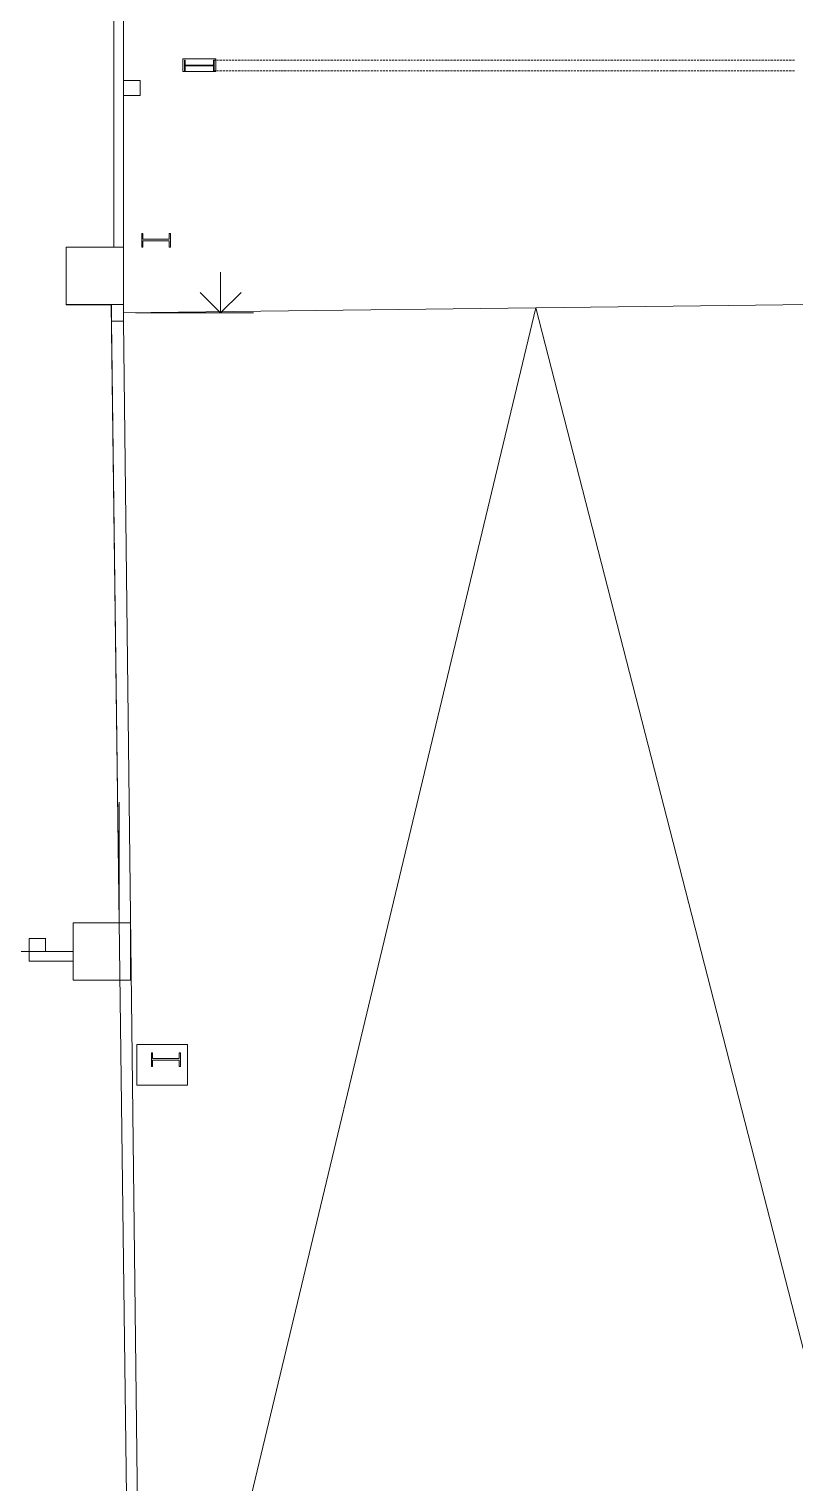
# Model space of a CAD drawing. Header units: millimetres. Extents: x -1039 to -616, y 378 to 719.
# Drawn here: x -792.42 to -781.84, y 413.6 to 433.69 of the extents above; entities that cross this region are included whole.
import ezdxf

# ---------------------------------------------------------------- set-up
doc = ezdxf.new("R2010")
doc.units = ezdxf.units.MM
for name, color, linetype, true_color in [('PDF_0', 8, 'CONTINUOUS', 0x767676), ('PDF_E-Estructura B', 9, 'CONTINUOUS', 0xbababa), ('PDF_P-Cotas', 8, 'CONTINUOUS', 0x767676), ('PDF_P-Hatch TODO', 252, 'CONTINUOUS', 0x989898), ('PDF_P-Proyeccion', 252, 'CONTINUOUS', 0x989898)]:
    doc.layers.add(name, color=color, linetype=linetype, true_color=true_color)
for name, color, linetype in [('PDF_E-Estructura A', 7, 'CONTINUOUS'), ('PDF_P-Columnas concreto', 7, 'CONTINUOUS'), ('PDF_P-Muros Acabados', 7, 'CONTINUOUS'), ('PDF_P-Piso', 7, 'CONTINUOUS')]:
    doc.layers.add(name, color=color, linetype=linetype)

msp = doc.modelspace()

# ---------------------------------------------------------------- linework, layer by layer
at = {"layer": 'PDF_0', "lineweight": 0}
for points in [[(-789.777, 429.772), (-789.777, 430.337)], [(-789.494, 430.054), (-789.777, 429.772), (-790.059, 430.054)]]:
    msp.add_lwpolyline(points, dxfattribs=at)
at = {"layer": 'PDF_E-Estructura A', "lineweight": 5}
for points in [[(-790.47, 430.679), (-790.47, 430.871), (-790.488, 430.871), (-790.488, 430.789), (-790.853, 430.789), (-790.853, 430.871), (-790.867, 430.871), (-790.867, 430.679), (-790.853, 430.679), (-790.853, 430.766), (-790.488, 430.766), (-790.488, 430.679)], [(-790.333, 419.357), (-790.333, 419.549), (-790.351, 419.549), (-790.351, 419.467), (-790.716, 419.467), (-790.716, 419.549), (-790.73, 419.549), (-790.73, 419.357), (-790.716, 419.357), (-790.716, 419.444), (-790.351, 419.444), (-790.351, 419.357)]]:
    msp.add_lwpolyline(points, close=True, dxfattribs=at)
at = {"layer": 'PDF_E-Estructura B', "lineweight": 0}
for points in [[(-789.841, 433.109), (-789.841, 433.283), (-790.301, 433.283), (-790.301, 433.109)], [(-789.868, 433.119), (-789.868, 433.264), (-789.877, 433.264), (-789.877, 433.196), (-790.265, 433.196), (-790.265, 433.264), (-790.274, 433.264), (-790.274, 433.119), (-790.265, 433.119), (-790.265, 433.187), (-789.877, 433.187), (-789.877, 433.119)]]:
    msp.add_lwpolyline(points, close=True, dxfattribs=at)
at = {"layer": 'PDF_P-Columnas concreto', "lineweight": 5}
for points in [[(-791.117, 429.886), (-791.911, 429.886), (-791.911, 430.679), (-791.117, 430.679)], [(-791.022, 420.552), (-791.815, 420.552), (-791.815, 421.345), (-791.022, 421.345)]]:
    msp.add_lwpolyline(points, close=True, dxfattribs=at)
at = {"layer": 'PDF_P-Cotas', "lineweight": 0}
for points in [[(-791.254, 430.793), (-791.254, 432.325)], [(-790.953, 429.772), (-789.321, 429.772)], [(-791.181, 421.459), (-791.181, 423.01)]]:
    msp.add_lwpolyline(points, dxfattribs=at)
at = {"layer": 'PDF_P-Hatch TODO', "lineweight": 0}
msp.add_lwpolyline([(-814.26, 441.059), (-814.26, 430.679), (-813.932, 430.679), (-813.932, 429.883), (-814.397, 429.883), (-814.397, 421.343), (-813.932, 421.343), (-813.932, 420.947), (-791.813, 420.947), (-791.813, 421.343), (-791.181, 421.343), (-791.288, 429.883), (-791.913, 429.883), (-791.913, 430.679), (-791.252, 430.679), (-791.252, 441.059)], dxfattribs=at)
at = {"layer": 'PDF_P-Muros Acabados', "lineweight": 5}
for points in [[(-791.254, 430.679), (-791.254, 437.541), (-791.117, 437.541), (-791.117, 430.679)], [(-791.117, 432.777), (-790.889, 432.777), (-790.889, 432.982), (-791.117, 432.982)], [(-791.117, 429.658), (-790.73, 396.828), (-790.867, 396.828), (-791.286, 429.658)], [(-791.815, 420.812), (-792.421, 420.812), (-792.421, 421.127), (-792.193, 421.127)], [(-791.815, 420.949), (-792.198, 420.949), (-792.198, 421.127)]]:
    msp.add_lwpolyline(points, dxfattribs=at)
msp.add_lwpolyline([(-791.117, 429.886), (-791.117, 429.658), (-791.286, 429.658), (-791.286, 429.886)], close=True, dxfattribs=at)
at = {"layer": 'PDF_P-Piso', "lineweight": 5}
msp.add_lwpolyline([(-791.117, 429.772), (-779.727, 429.909)], dxfattribs=at)
for points in [[(-779.727, 407.676), (-790.73, 407.676), (-785.422, 429.84)], [(-790.233, 419.663), (-790.233, 419.098), (-790.935, 419.098), (-790.935, 419.663)]]:
    msp.add_lwpolyline(points, close=True, dxfattribs=at)
at = {"layer": 'PDF_P-Proyeccion', "lineweight": 0}
for points in [[(-789.845, 433.264), (-789.863, 433.264)], [(-789.804, 433.264), (-789.831, 433.264)], [(-789.759, 433.264), (-789.79, 433.264)], [(-789.718, 433.264), (-789.745, 433.264)], [(-789.676, 433.264), (-789.704, 433.264)], [(-789.631, 433.264), (-789.663, 433.264)], [(-789.59, 433.264), (-789.617, 433.264)], [(-789.549, 433.264), (-789.576, 433.264)], [(-789.503, 433.264), (-789.535, 433.264)], [(-789.462, 433.264), (-789.49, 433.264)], [(-789.421, 433.264), (-789.448, 433.264)], [(-789.376, 433.264), (-789.407, 433.264)], [(-789.334, 433.264), (-789.362, 433.264)], [(-789.293, 433.264), (-789.321, 433.264)], [(-789.248, 433.264), (-789.28, 433.264)], [(-789.207, 433.264), (-789.234, 433.264)], [(-789.166, 433.264), (-789.193, 433.264)], [(-789.12, 433.264), (-789.152, 433.264)], [(-789.079, 433.264), (-789.107, 433.264)], [(-789.038, 433.264), (-789.065, 433.264)], [(-788.993, 433.264), (-789.024, 433.264)], [(-788.951, 433.264), (-788.979, 433.264)], [(-788.91, 433.264), (-788.938, 433.264)], [(-788.865, 433.264), (-788.897, 433.264)], [(-788.824, 433.264), (-788.851, 433.264)], [(-788.783, 433.264), (-788.81, 433.264)], [(-788.737, 433.264), (-788.769, 433.264)], [(-788.696, 433.264), (-788.724, 433.264)], [(-788.655, 433.264), (-788.682, 433.264)], [(-788.61, 433.264), (-788.641, 433.264)], [(-788.568, 433.264), (-788.596, 433.264)], [(-788.527, 433.264), (-788.555, 433.264)], [(-788.482, 433.264), (-788.514, 433.264)], [(-788.441, 433.264), (-788.468, 433.264)], [(-788.4, 433.264), (-788.427, 433.264)], [(-788.354, 433.264), (-788.386, 433.264)], [(-788.313, 433.264), (-788.34, 433.264)], [(-788.272, 433.264), (-788.299, 433.264)], [(-788.226, 433.264), (-788.258, 433.264)], [(-788.185, 433.264), (-788.213, 433.264)], [(-788.144, 433.264), (-788.172, 433.264)], [(-788.099, 433.264), (-788.131, 433.264)], [(-788.058, 433.264), (-788.085, 433.264)], [(-788.017, 433.264), (-788.044, 433.264)], [(-787.976, 433.264), (-788.003, 433.264)], [(-787.93, 433.264), (-787.957, 433.264)], [(-787.889, 433.264), (-787.916, 433.264)], [(-787.848, 433.264), (-787.875, 433.264)], [(-787.802, 433.264), (-787.83, 433.264)], [(-787.761, 433.264), (-787.789, 433.264)], [(-787.72, 433.264), (-787.748, 433.264)], [(-787.675, 433.264), (-787.702, 433.264)], [(-787.634, 433.264), (-787.661, 433.264)], [(-787.593, 433.264), (-787.62, 433.264)], [(-787.547, 433.264), (-787.574, 433.264)], [(-787.506, 433.264), (-787.533, 433.264)], [(-787.465, 433.264), (-787.492, 433.264)], [(-787.419, 433.264), (-787.447, 433.264)], [(-787.378, 433.264), (-787.406, 433.264)], [(-787.337, 433.264), (-787.365, 433.264)], [(-787.292, 433.264), (-787.319, 433.264)], [(-787.251, 433.264), (-787.278, 433.264)], [(-787.21, 433.264), (-787.237, 433.264)], [(-787.164, 433.264), (-787.191, 433.264)], [(-787.123, 433.264), (-787.15, 433.264)], [(-787.082, 433.264), (-787.109, 433.264)], [(-787.036, 433.264), (-787.064, 433.264)], [(-786.995, 433.264), (-787.023, 433.264)], [(-786.954, 433.264), (-786.982, 433.264)], [(-786.909, 433.264), (-786.936, 433.264)], [(-786.868, 433.264), (-786.895, 433.264)], [(-786.827, 433.264), (-786.854, 433.264)], [(-786.781, 433.264), (-786.808, 433.264)], [(-786.74, 433.264), (-786.767, 433.264)], [(-786.699, 433.264), (-786.726, 433.264)], [(-786.653, 433.264), (-786.685, 433.264)], [(-786.612, 433.264), (-786.64, 433.264)], [(-786.571, 433.264), (-786.599, 433.264)], [(-786.526, 433.264), (-786.558, 433.264)], [(-786.485, 433.264), (-786.512, 433.264)], [(-786.444, 433.264), (-786.471, 433.264)], [(-786.398, 433.264), (-786.43, 433.264)], [(-786.357, 433.264), (-786.384, 433.264)], [(-786.316, 433.264), (-786.343, 433.264)], [(-786.27, 433.264), (-786.302, 433.264)], [(-786.229, 433.264), (-786.257, 433.264)], [(-786.188, 433.264), (-786.216, 433.264)], [(-786.143, 433.264), (-786.175, 433.264)], [(-786.102, 433.264), (-786.129, 433.264)], [(-786.061, 433.264), (-786.088, 433.264)], [(-786.015, 433.264), (-786.047, 433.264)], [(-785.974, 433.264), (-786.001, 433.264)], [(-785.933, 433.264), (-785.96, 433.264)], [(-785.887, 433.264), (-785.919, 433.264)], [(-785.846, 433.264), (-785.874, 433.264)], [(-785.805, 433.264), (-785.833, 433.264)], [(-785.76, 433.264), (-785.792, 433.264)], [(-785.719, 433.264), (-785.746, 433.264)], [(-785.678, 433.264), (-785.705, 433.264)], [(-785.632, 433.264), (-785.664, 433.264)], [(-785.591, 433.264), (-785.618, 433.264)], [(-785.55, 433.264), (-785.577, 433.264)], [(-785.504, 433.264), (-785.536, 433.264)], [(-785.463, 433.264), (-785.491, 433.264)], [(-785.422, 433.264), (-785.45, 433.264)], [(-785.377, 433.264), (-785.409, 433.264)], [(-785.336, 433.264), (-785.363, 433.264)], [(-785.295, 433.264), (-785.322, 433.264)], [(-785.249, 433.264), (-785.281, 433.264)], [(-785.208, 433.264), (-785.235, 433.264)], [(-785.167, 433.264), (-785.194, 433.264)], [(-785.121, 433.264), (-785.153, 433.264)], [(-785.08, 433.264), (-785.108, 433.264)], [(-785.039, 433.264), (-785.067, 433.264)], [(-784.994, 433.264), (-785.026, 433.264)], [(-784.953, 433.264), (-784.98, 433.264)], [(-784.912, 433.264), (-784.939, 433.264)], [(-784.866, 433.264), (-784.898, 433.264)], [(-784.825, 433.264), (-784.852, 433.264)], [(-784.784, 433.264), (-784.811, 433.264)], [(-784.738, 433.264), (-784.77, 433.264)], [(-784.697, 433.264), (-784.725, 433.264)], [(-784.656, 433.264), (-784.684, 433.264)], [(-784.611, 433.264), (-784.643, 433.264)], [(-784.57, 433.264), (-784.597, 433.264)], [(-784.529, 433.264), (-784.556, 433.264)], [(-784.483, 433.264), (-784.515, 433.264)], [(-784.442, 433.264), (-784.469, 433.264)], [(-784.401, 433.264), (-784.428, 433.264)], [(-784.355, 433.264), (-784.387, 433.264)], [(-784.314, 433.264), (-784.342, 433.264)], [(-784.273, 433.264), (-784.301, 433.264)], [(-784.228, 433.264), (-784.26, 433.264)], [(-784.187, 433.264), (-784.214, 433.264)], [(-784.146, 433.264), (-784.173, 433.264)], [(-784.105, 433.264), (-784.132, 433.264)], [(-784.059, 433.264), (-784.086, 433.264)], [(-784.018, 433.264), (-784.045, 433.264)], [(-783.977, 433.264), (-784.004, 433.264)], [(-783.931, 433.264), (-783.959, 433.264)], [(-783.89, 433.264), (-783.918, 433.264)], [(-783.849, 433.264), (-783.877, 433.264)], [(-783.804, 433.264), (-783.831, 433.264)], [(-783.763, 433.264), (-783.79, 433.264)], [(-783.722, 433.264), (-783.749, 433.264)], [(-783.676, 433.264), (-783.703, 433.264)], [(-783.635, 433.264), (-783.662, 433.264)], [(-783.594, 433.264), (-783.621, 433.264)], [(-783.548, 433.264), (-783.576, 433.264)], [(-783.507, 433.264), (-783.535, 433.264)], [(-783.466, 433.264), (-783.494, 433.264)], [(-783.421, 433.264), (-783.448, 433.264)], [(-783.38, 433.264), (-783.407, 433.264)], [(-783.339, 433.264), (-783.366, 433.264)], [(-783.293, 433.264), (-783.32, 433.264)], [(-783.252, 433.264), (-783.279, 433.264)], [(-783.211, 433.264), (-783.238, 433.264)], [(-783.165, 433.264), (-783.193, 433.264)], [(-783.124, 433.264), (-783.152, 433.264)], [(-783.083, 433.264), (-783.111, 433.264)], [(-783.038, 433.264), (-783.065, 433.264)], [(-782.997, 433.264), (-783.024, 433.264)], [(-782.956, 433.264), (-782.983, 433.264)], [(-782.91, 433.264), (-782.942, 433.264)], [(-782.869, 433.264), (-782.896, 433.264)], [(-782.828, 433.264), (-782.855, 433.264)], [(-782.782, 433.264), (-782.814, 433.264)], [(-782.741, 433.264), (-782.769, 433.264)], [(-782.7, 433.264), (-782.728, 433.264)], [(-782.655, 433.264), (-782.687, 433.264)], [(-782.614, 433.264), (-782.641, 433.264)], [(-782.573, 433.264), (-782.6, 433.264)], [(-782.527, 433.264), (-782.559, 433.264)], [(-782.486, 433.264), (-782.513, 433.264)], [(-782.445, 433.264), (-782.472, 433.264)], [(-782.399, 433.264), (-782.431, 433.264)], [(-782.358, 433.264), (-782.386, 433.264)], [(-782.317, 433.264), (-782.345, 433.264)], [(-782.272, 433.264), (-782.304, 433.264)], [(-782.231, 433.264), (-782.258, 433.264)], [(-782.19, 433.264), (-782.217, 433.264)], [(-782.144, 433.264), (-782.176, 433.264)], [(-782.103, 433.264), (-782.13, 433.264)], [(-782.062, 433.264), (-782.089, 433.264)], [(-782.016, 433.264), (-782.048, 433.264)], [(-781.975, 433.264), (-782.003, 433.264)], [(-781.934, 433.264), (-781.962, 433.264)], [(-781.889, 433.264), (-781.92, 433.264)], [(-781.848, 433.264), (-781.875, 433.264)], [(-789.845, 433.119), (-789.863, 433.119)], [(-789.804, 433.119), (-789.831, 433.119)], [(-789.759, 433.119), (-789.79, 433.119)], [(-789.718, 433.119), (-789.745, 433.119)], [(-789.676, 433.119), (-789.704, 433.119)], [(-789.631, 433.119), (-789.663, 433.119)], [(-789.59, 433.119), (-789.617, 433.119)], [(-789.549, 433.119), (-789.576, 433.119)], [(-789.503, 433.119), (-789.535, 433.119)], [(-789.462, 433.119), (-789.49, 433.119)], [(-789.421, 433.119), (-789.448, 433.119)], [(-789.376, 433.119), (-789.407, 433.119)], [(-789.334, 433.119), (-789.362, 433.119)], [(-789.293, 433.119), (-789.321, 433.119)], [(-789.248, 433.119), (-789.28, 433.119)], [(-789.207, 433.119), (-789.234, 433.119)], [(-789.166, 433.119), (-789.193, 433.119)], [(-789.12, 433.119), (-789.152, 433.119)], [(-789.079, 433.119), (-789.107, 433.119)], [(-789.038, 433.119), (-789.065, 433.119)], [(-788.993, 433.119), (-789.024, 433.119)], [(-788.951, 433.119), (-788.979, 433.119)], [(-788.91, 433.119), (-788.938, 433.119)], [(-788.865, 433.119), (-788.897, 433.119)], [(-788.824, 433.119), (-788.851, 433.119)], [(-788.783, 433.119), (-788.81, 433.119)], [(-788.737, 433.119), (-788.769, 433.119)], [(-788.696, 433.119), (-788.724, 433.119)], [(-788.655, 433.119), (-788.682, 433.119)], [(-788.61, 433.119), (-788.641, 433.119)], [(-788.568, 433.119), (-788.596, 433.119)], [(-788.527, 433.119), (-788.555, 433.119)], [(-788.482, 433.119), (-788.514, 433.119)], [(-788.441, 433.119), (-788.468, 433.119)], [(-788.4, 433.119), (-788.427, 433.119)], [(-788.354, 433.119), (-788.386, 433.119)], [(-788.313, 433.119), (-788.34, 433.119)], [(-788.272, 433.119), (-788.299, 433.119)], [(-788.226, 433.119), (-788.258, 433.119)], [(-788.185, 433.119), (-788.213, 433.119)], [(-788.144, 433.119), (-788.172, 433.119)], [(-788.099, 433.119), (-788.131, 433.119)], [(-788.058, 433.119), (-788.085, 433.119)], [(-788.017, 433.119), (-788.044, 433.119)], [(-787.976, 433.119), (-788.003, 433.119)], [(-787.93, 433.119), (-787.957, 433.119)], [(-787.889, 433.119), (-787.916, 433.119)], [(-787.848, 433.119), (-787.875, 433.119)], [(-787.802, 433.119), (-787.83, 433.119)], [(-787.761, 433.119), (-787.789, 433.119)], [(-787.72, 433.119), (-787.748, 433.119)], [(-787.675, 433.119), (-787.702, 433.119)], [(-787.634, 433.119), (-787.661, 433.119)], [(-787.593, 433.119), (-787.62, 433.119)], [(-787.547, 433.119), (-787.574, 433.119)], [(-787.506, 433.119), (-787.533, 433.119)], [(-787.465, 433.119), (-787.492, 433.119)], [(-787.419, 433.119), (-787.447, 433.119)], [(-787.378, 433.119), (-787.406, 433.119)], [(-787.337, 433.119), (-787.365, 433.119)], [(-787.292, 433.119), (-787.319, 433.119)], [(-787.251, 433.119), (-787.278, 433.119)], [(-787.21, 433.119), (-787.237, 433.119)], [(-787.164, 433.119), (-787.191, 433.119)], [(-787.123, 433.119), (-787.15, 433.119)], [(-787.082, 433.119), (-787.109, 433.119)], [(-787.036, 433.119), (-787.064, 433.119)], [(-786.995, 433.119), (-787.023, 433.119)], [(-786.954, 433.119), (-786.982, 433.119)], [(-786.909, 433.119), (-786.936, 433.119)], [(-786.868, 433.119), (-786.895, 433.119)], [(-786.827, 433.119), (-786.854, 433.119)], [(-786.781, 433.119), (-786.808, 433.119)], [(-786.74, 433.119), (-786.767, 433.119)], [(-786.699, 433.119), (-786.726, 433.119)], [(-786.653, 433.119), (-786.685, 433.119)], [(-786.612, 433.119), (-786.64, 433.119)], [(-786.571, 433.119), (-786.599, 433.119)], [(-786.526, 433.119), (-786.558, 433.119)], [(-786.485, 433.119), (-786.512, 433.119)], [(-786.444, 433.119), (-786.471, 433.119)], [(-786.398, 433.119), (-786.43, 433.119)], [(-786.357, 433.119), (-786.384, 433.119)], [(-786.316, 433.119), (-786.343, 433.119)], [(-786.27, 433.119), (-786.302, 433.119)], [(-786.229, 433.119), (-786.257, 433.119)], [(-786.188, 433.119), (-786.216, 433.119)], [(-786.143, 433.119), (-786.175, 433.119)], [(-786.102, 433.119), (-786.129, 433.119)], [(-786.061, 433.119), (-786.088, 433.119)], [(-786.015, 433.119), (-786.047, 433.119)], [(-785.974, 433.119), (-786.001, 433.119)], [(-785.933, 433.119), (-785.96, 433.119)], [(-785.887, 433.119), (-785.919, 433.119)], [(-785.846, 433.119), (-785.874, 433.119)], [(-785.805, 433.119), (-785.833, 433.119)], [(-785.76, 433.119), (-785.792, 433.119)], [(-785.719, 433.119), (-785.746, 433.119)], [(-785.678, 433.119), (-785.705, 433.119)], [(-785.632, 433.119), (-785.664, 433.119)], [(-785.591, 433.119), (-785.618, 433.119)], [(-785.55, 433.119), (-785.577, 433.119)], [(-785.504, 433.119), (-785.536, 433.119)], [(-785.463, 433.119), (-785.491, 433.119)], [(-785.422, 433.119), (-785.45, 433.119)], [(-785.377, 433.119), (-785.409, 433.119)], [(-785.336, 433.119), (-785.363, 433.119)], [(-785.295, 433.119), (-785.322, 433.119)], [(-785.249, 433.119), (-785.281, 433.119)], [(-785.208, 433.119), (-785.235, 433.119)], [(-785.167, 433.119), (-785.194, 433.119)], [(-785.121, 433.119), (-785.153, 433.119)], [(-785.08, 433.119), (-785.108, 433.119)], [(-785.039, 433.119), (-785.067, 433.119)], [(-784.994, 433.119), (-785.026, 433.119)], [(-784.953, 433.119), (-784.98, 433.119)], [(-784.912, 433.119), (-784.939, 433.119)], [(-784.866, 433.119), (-784.898, 433.119)], [(-784.825, 433.119), (-784.852, 433.119)], [(-784.784, 433.119), (-784.811, 433.119)], [(-784.738, 433.119), (-784.77, 433.119)], [(-784.697, 433.119), (-784.725, 433.119)], [(-784.656, 433.119), (-784.684, 433.119)], [(-784.611, 433.119), (-784.643, 433.119)], [(-784.57, 433.119), (-784.597, 433.119)], [(-784.529, 433.119), (-784.556, 433.119)], [(-784.483, 433.119), (-784.515, 433.119)], [(-784.442, 433.119), (-784.469, 433.119)], [(-784.401, 433.119), (-784.428, 433.119)], [(-784.355, 433.119), (-784.387, 433.119)], [(-784.314, 433.119), (-784.342, 433.119)], [(-784.273, 433.119), (-784.301, 433.119)], [(-784.228, 433.119), (-784.26, 433.119)], [(-784.187, 433.119), (-784.214, 433.119)], [(-784.146, 433.119), (-784.173, 433.119)], [(-784.105, 433.119), (-784.132, 433.119)], [(-784.059, 433.119), (-784.086, 433.119)], [(-784.018, 433.119), (-784.045, 433.119)], [(-783.977, 433.119), (-784.004, 433.119)], [(-783.931, 433.119), (-783.959, 433.119)], [(-783.89, 433.119), (-783.918, 433.119)], [(-783.849, 433.119), (-783.877, 433.119)], [(-783.804, 433.119), (-783.831, 433.119)], [(-783.763, 433.119), (-783.79, 433.119)], [(-783.722, 433.119), (-783.749, 433.119)], [(-783.676, 433.119), (-783.703, 433.119)], [(-783.635, 433.119), (-783.662, 433.119)], [(-783.594, 433.119), (-783.621, 433.119)], [(-783.548, 433.119), (-783.576, 433.119)], [(-783.507, 433.119), (-783.535, 433.119)], [(-783.466, 433.119), (-783.494, 433.119)], [(-783.421, 433.119), (-783.448, 433.119)], [(-783.38, 433.119), (-783.407, 433.119)], [(-783.339, 433.119), (-783.366, 433.119)], [(-783.293, 433.119), (-783.32, 433.119)], [(-783.252, 433.119), (-783.279, 433.119)], [(-783.211, 433.119), (-783.238, 433.119)], [(-783.165, 433.119), (-783.193, 433.119)], [(-783.124, 433.119), (-783.152, 433.119)], [(-783.083, 433.119), (-783.111, 433.119)], [(-783.038, 433.119), (-783.065, 433.119)], [(-782.997, 433.119), (-783.024, 433.119)], [(-782.956, 433.119), (-782.983, 433.119)], [(-782.91, 433.119), (-782.942, 433.119)], [(-782.869, 433.119), (-782.896, 433.119)], [(-782.828, 433.119), (-782.855, 433.119)], [(-782.782, 433.119), (-782.814, 433.119)], [(-782.741, 433.119), (-782.769, 433.119)], [(-782.7, 433.119), (-782.728, 433.119)], [(-782.655, 433.119), (-782.687, 433.119)], [(-782.614, 433.119), (-782.641, 433.119)], [(-782.573, 433.119), (-782.6, 433.119)], [(-782.527, 433.119), (-782.559, 433.119)], [(-782.486, 433.119), (-782.513, 433.119)], [(-782.445, 433.119), (-782.472, 433.119)], [(-782.399, 433.119), (-782.431, 433.119)], [(-782.358, 433.119), (-782.386, 433.119)], [(-782.317, 433.119), (-782.345, 433.119)], [(-782.272, 433.119), (-782.304, 433.119)], [(-782.231, 433.119), (-782.258, 433.119)], [(-782.19, 433.119), (-782.217, 433.119)], [(-782.144, 433.119), (-782.176, 433.119)], [(-782.103, 433.119), (-782.13, 433.119)], [(-782.062, 433.119), (-782.089, 433.119)], [(-782.016, 433.119), (-782.048, 433.119)], [(-781.975, 433.119), (-782.003, 433.119)], [(-781.934, 433.119), (-781.962, 433.119)], [(-781.889, 433.119), (-781.92, 433.119)], [(-781.848, 433.119), (-781.875, 433.119)]]:
    msp.add_lwpolyline(points, dxfattribs=at)

doc.saveas('drawing.dxf')
